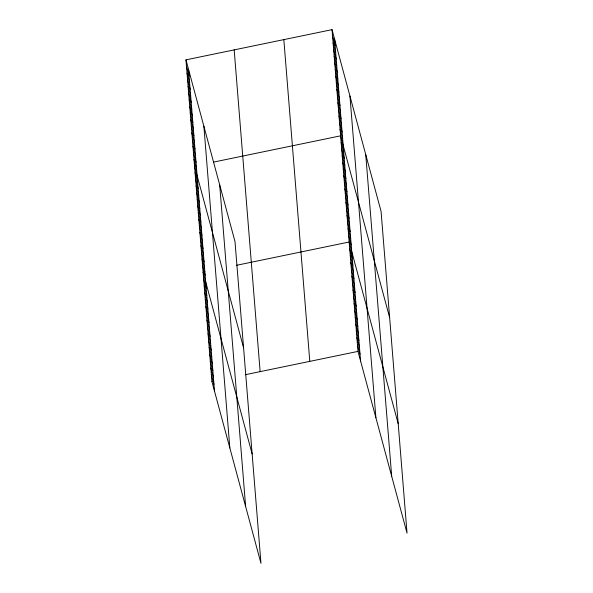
<?xml version="1.0" encoding="UTF-8"?>
<svg xmlns="http://www.w3.org/2000/svg" width="593" height="593" viewBox="0 0 593 593"><rect width="100%" height="100%" fill="white"/><g stroke="black" fill="none" stroke-linecap="round" stroke-linejoin="round"><path stroke-width="0.89" d="M185.965 59.856L235.006 241.603L260.972 563.35L211.931 381.603L185.965 59.856L332.028 29.65L381.069 211.397L407.035 533.144L357.994 351.397L332.028 29.65M196.29 165.669L194.534 166.033L243.575 347.78M213.814 162.045L340.597 135.827L389.638 317.574M204.859 271.846L203.102 272.209L252.144 453.956M236.407 265.323L349.166 242.003L398.207 423.75M211.931 381.603L213.688 381.24M245.235 374.717L357.994 351.397M332.562 36.284L335.134 45.817M333.103 42.926L335.675 52.451M333.637 49.56L336.209 59.085M334.17 56.194L336.742 65.727M334.704 62.828L337.276 72.361M335.245 69.47L337.81 78.995M335.779 76.104L338.351 85.629M336.313 82.738L338.885 92.271M336.846 89.373L339.418 98.905M337.387 96.014L339.952 105.539M337.921 102.648L340.493 112.173M338.455 109.282L341.027 118.815M338.988 115.917L341.561 125.449M339.53 122.558L342.094 132.083M340.063 129.192L342.635 138.718M341.131 142.461L343.703 151.993M341.672 149.102L344.236 158.627M342.205 155.737L344.778 165.262M342.739 162.371L345.311 171.903M343.273 169.005L345.845 178.537M343.807 175.647L346.379 185.172M344.348 182.281L346.92 191.806M344.881 188.915L347.454 198.447M345.415 195.549L347.987 205.082M345.949 202.191L348.521 211.716M346.49 208.825L349.062 218.35M347.024 215.459L349.596 224.992M347.557 222.093L350.129 231.626M348.091 228.735L350.663 238.26M348.632 235.369L351.204 244.894M349.714 248.838L352.286 258.37M350.27 255.679L352.842 265.204M350.819 262.514L353.391 272.046M351.375 269.355L353.947 278.88M351.923 276.19L354.495 285.722M352.479 283.024L355.044 292.557M353.028 289.866L355.6 299.391M353.576 296.7L356.148 306.233M354.132 303.534L356.704 313.067M354.681 310.376L357.253 319.909M355.237 317.211L357.809 326.743M355.785 324.052L358.357 333.577M356.341 330.887L358.906 340.419M356.89 337.721L359.462 347.253M357.438 344.563L360.01 354.088M186.506 66.49L189.078 76.023M187.04 73.132L189.612 82.657M187.573 79.766L190.145 89.298M188.107 86.4L190.679 95.933M188.648 93.034L191.22 102.567M189.182 99.676L191.754 109.201M189.716 106.31L192.288 115.843M190.249 112.944L192.821 122.477M190.79 119.578L193.362 129.111M191.324 126.22L193.896 135.745M191.858 132.854L194.43 142.387M192.391 139.488L194.964 149.021M192.933 146.123L195.505 155.655M193.466 152.764L196.038 162.289M194 159.398L196.572 168.931M195.075 172.667L197.647 182.199M195.608 179.308L198.181 188.833M196.142 185.943L198.714 195.475M196.676 192.577L199.248 202.109M197.217 199.211L199.782 208.743M197.751 205.853L200.323 215.378M198.284 212.487L200.857 222.019M198.818 219.121L201.39 228.653M199.359 225.755L201.924 235.288M199.893 232.397L202.465 241.922M200.427 239.031L202.999 248.563M200.96 245.665L203.532 255.198M201.501 252.299L204.066 261.832M202.035 258.941L204.607 268.466M202.569 265.575L205.141 275.108M203.658 279.051L206.231 288.576M204.207 285.885L206.779 295.418M204.763 292.72L207.328 302.252M205.311 299.561L207.884 309.086M205.86 306.396L208.432 315.928M206.416 313.23L208.988 322.762M206.964 320.072L209.537 329.597M207.52 326.906L210.092 336.439M208.069 333.748L210.641 343.273M208.625 340.582L211.197 350.115M209.173 347.416L211.745 356.949M209.722 354.258L212.294 363.783M210.278 361.093L212.85 370.625M210.826 367.927L213.398 377.459M211.382 374.769L213.954 384.301M365.733 154.565L391.699 476.312M349.937 96.014L375.895 417.761M334.6 39.182L360.566 360.929M283.832 39.62L309.791 361.367M234.168 49.886L260.134 371.633M219.669 184.771L245.635 506.518M203.873 126.22L229.839 447.967M188.537 69.388L214.503 391.135"/></g></svg>
